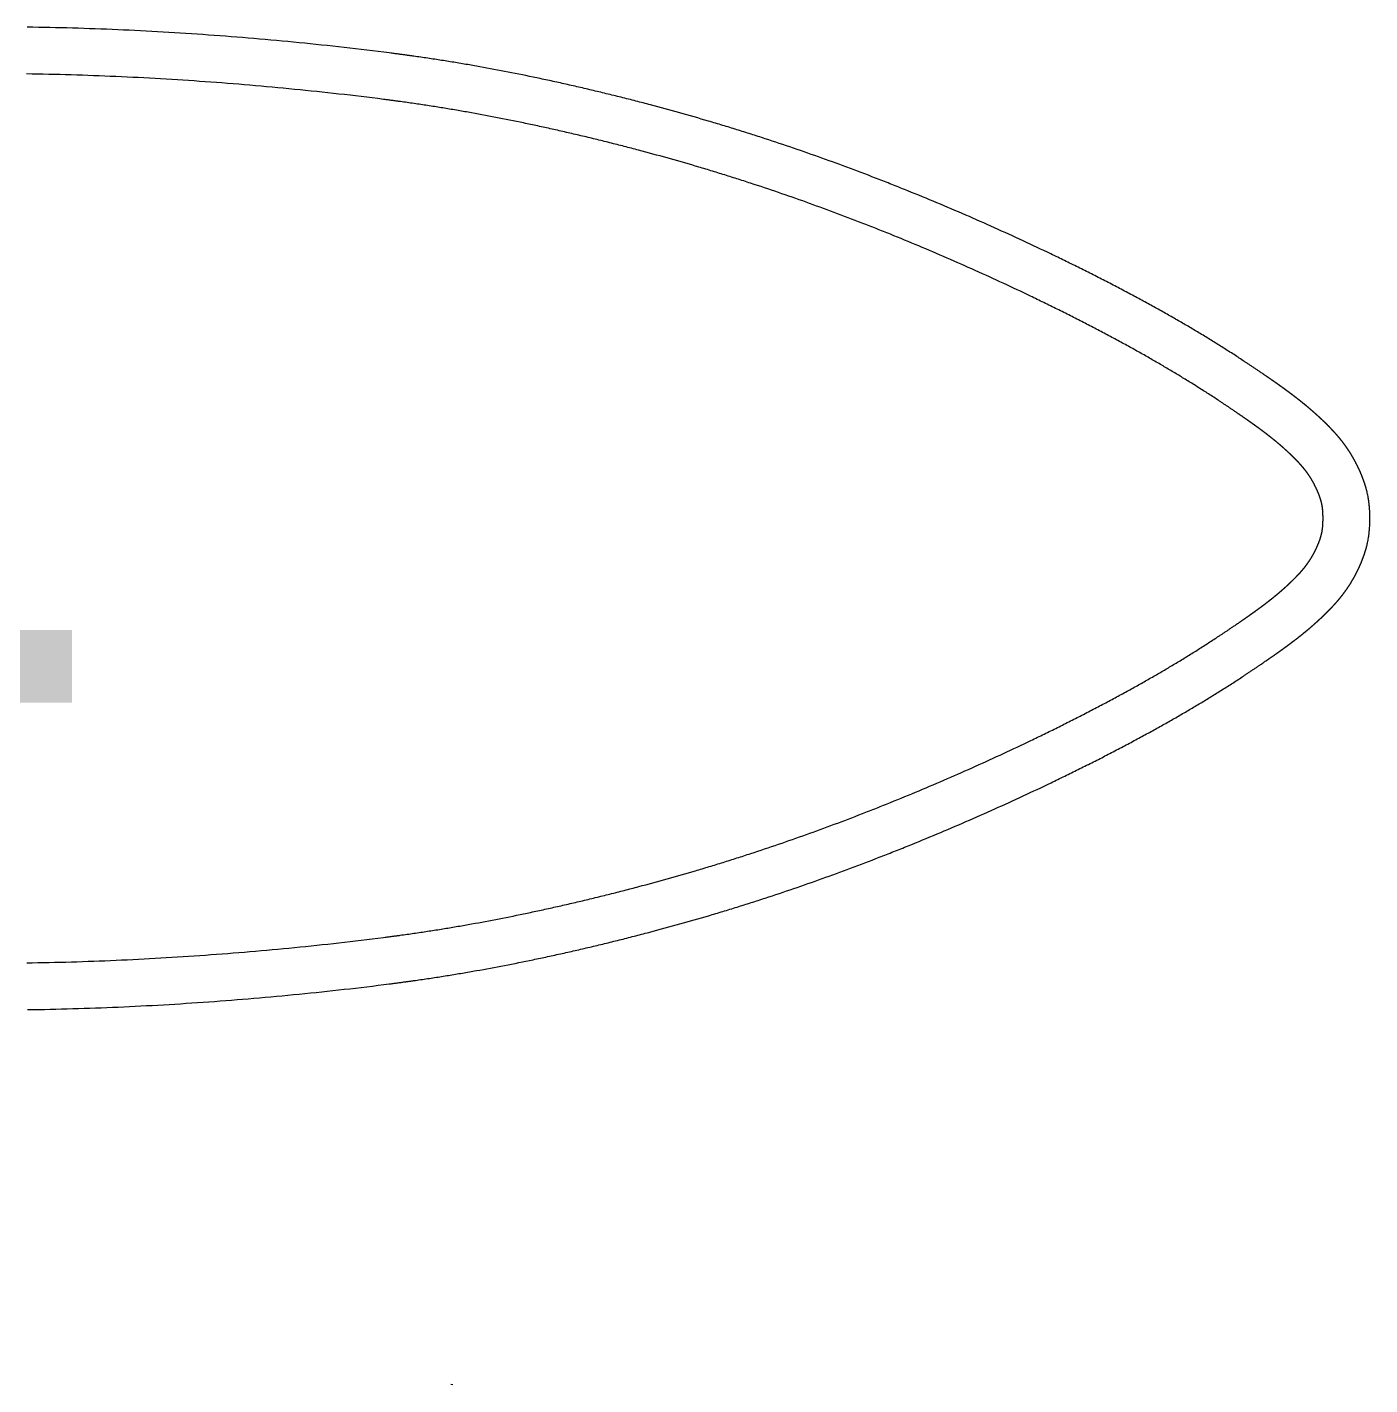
# Model space of a CAD drawing. Header units: inches. Extents: x -1514 to 1282, y -2074 to 286.
# Drawn here: x 834 to 934.4, y -134.8 to -33.3 of the extents above; entities that cross this region are included whole.
import ezdxf

# ---------------------------------------------------------------- set-up
doc = ezdxf.new("R2010")
doc.units = ezdxf.units.IN
doc.header["$LTSCALE"] = 0.1
doc.header["$MEASUREMENT"] = 0
doc.layers.add('PDF_Solid Fills', color=7, linetype='Continuous', true_color=0xffffff)

msp = doc.modelspace()

# ---------------------------------------------------------------- linework, layer by layer
at = {"color": 7, "linetype": 'Continuous', "lineweight": 25}
for p, q in [((861.23649, -35.25039), (861.1075, -35.23383)), ((860.78895, -38.72166), (860.66276, -38.70546)), ((860.66276, -101.34522), (860.78904, -101.32901)), ((861.1075, -104.81685), (861.23637, -104.80031))]:
    msp.add_line(p, q, dxfattribs=at)
at = {"color": 2, "linetype": 'Continuous', "lineweight": 25}
msp.add_line((865.84578, -134.78415), (865.71679, -134.76759), dxfattribs=at)
at = {"color": 7, "linetype": 'Continuous', "lineweight": 25}
for points, degree, knots in [([(861.1075, -35.23383), (859.98393, -35.09), (857.73338, -34.82044), (854.35842, -34.46568), (850.9791, -34.15481), (846.46728, -33.80048), (841.95027, -33.53916), (837.42749, -33.3741), (835.16311, -33.32454), (834.03106, -33.30827)], 3, [-0.000012937, -0.000012937, -0.000012937, -0.000012937, 0.12505808, 0.250129096, 0.375200112, 0.500271129, 0.750413162, 0.875484178, 1.000555194, 1.000555194, 1.000555194, 1.000555194]), ([(926.63415, -59.36808), (926.60881, -59.35069), (926.55718, -59.31526), (926.4615, -59.24969), (926.35108, -59.17416), (926.23372, -59.0941), (926.10097, -59.00395), (925.9366, -58.89273), (925.74019, -58.76055), (925.54431, -58.62943), (925.3477, -58.49852), (925.15063, -58.36799), (924.88701, -58.19432), (924.55615, -57.97808), (924.15751, -57.72029), (923.75724, -57.46421), (923.22164, -57.12519), (922.54819, -56.70576), (921.87321, -56.29438), (921.33172, -55.96975), (920.79059, -55.64892), (920.10163, -55.2472), (919.25435, -54.76377), (918.38396, -54.27747), (917.48228, -53.78357), (916.55104, -53.28305), (915.75059, -52.8605), (915.09402, -52.51837), (914.43411, -52.17748), (913.60437, -51.75441), (912.60042, -51.25135), (911.58855, -50.75309), (910.2277, -50.09454), (908.49254, -49.27579), (906.35237, -48.29889), (904.20355, -47.35091), (902.04241, -46.43012), (900.24215, -45.69018), (898.8005, -45.11389), (897.36444, -44.55064), (895.57959, -43.87089), (893.4506, -43.0929), (891.32482, -42.34926), (889.55812, -41.75892), (888.14703, -41.30408), (887.09052, -40.97188), (886.03334, -40.64783), (884.61297, -40.22353), (882.82147, -39.709), (881.00735, -39.21523), (879.543, -38.83279), (878.43683, -38.55193), (877.32993, -38.27864), (876.2268, -38.01388), (875.1266, -37.75748), (874.0282, -37.50916), (872.93727, -37.27031), (871.49545, -36.96515), (869.7177, -36.60873), (867.96434, -36.28414), (866.57351, -36.04305), (865.71026, -35.9003), (865.02011, -35.79037), (864.50043, -35.70969), (863.97933, -35.6309), (863.45651, -35.55394), (863.01989, -35.4914), (862.67052, -35.4424), (862.45176, -35.41215), (862.27739, -35.38829), (862.09674, -35.36378), (861.86025, -35.33209), (861.6087, -35.29888), (861.39937, -35.27152), (861.29043, -35.25737), (861.23649, -35.25039)], 3, [-0.000014202, -0.000014202, -0.000014202, -0.000014202, 0.000962388, 0.001938977, 0.003892156, 0.005845334, 0.007798513, 0.01170487, 0.015611228, 0.019517585, 0.023423942, 0.027330299, 0.031236657, 0.039049371, 0.046862086, 0.0546748, 0.062487515, 0.078112944, 0.093738373, 0.101551088, 0.109363802, 0.124989232, 0.140614661, 0.15624009, 0.171865519, 0.187490948, 0.203116377, 0.210929092, 0.218741807, 0.234367236, 0.249992665, 0.265618094, 0.281243523, 0.312494381, 0.34374524, 0.374996098, 0.406246956, 0.437497815, 0.453123244, 0.468748673, 0.499999531, 0.53125039, 0.562501248, 0.593752106, 0.609377535, 0.625002964, 0.640628394, 0.656253823, 0.687504681, 0.718755539, 0.734380968, 0.750006398, 0.765631827, 0.781257256, 0.796882685, 0.812508114, 0.828133543, 0.843758973, 0.875009831, 0.906260689, 0.921886118, 0.937511547, 0.945324262, 0.953136977, 0.960949691, 0.968762406, 0.97657512, 0.980481478, 0.984387835, 0.986341014, 0.988294192, 0.992200549, 0.996106907, 0.998060085, 1.000013264, 1.000013264, 1.000013264, 1.000013264]), ([(860.66276, -38.70546), (859.55704, -38.56392), (857.34385, -38.29882), (854.01526, -37.94891), (850.68151, -37.64225), (846.23344, -37.29292), (840.66895, -36.971), (836.21108, -36.83998), (833.98186, -36.80792)], 3, [0, 0, 0, 0, 0.125064237, 0.250128475, 0.375192712, 0.50025695, 0.750385425, 1.0005139, 1.0005139, 1.0005139, 1.0005139]), ([(924.65155, -62.2524), (924.63895, -62.24375), (924.61349, -62.22628), (924.56456, -62.19272), (924.50575, -62.15241), (924.43937, -62.10698), (924.35637, -62.05024), (924.26273, -61.98637), (924.13697, -61.90097), (923.97735, -61.79297), (923.78857, -61.66592), (923.59974, -61.53953), (923.41033, -61.41341), (923.22041, -61.28763), (922.96628, -61.12021), (922.64734, -60.91177), (922.263, -60.66324), (921.87706, -60.41633), (921.36065, -60.08947), (920.7111, -59.68494), (920.06033, -59.28832), (919.53836, -58.97541), (919.01698, -58.66629), (918.35219, -58.27868), (917.53295, -57.81125), (916.68913, -57.33979), (915.8125, -56.85962), (914.90501, -56.37187), (914.12329, -55.95921), (913.48119, -55.62463), (912.83609, -55.29139), (912.02466, -54.87766), (911.04256, -54.38556), (910.05256, -53.89808), (908.71987, -53.25316), (907.01878, -52.45049), (904.91858, -51.49183), (902.81074, -50.56194), (900.69061, -49.65863), (898.92519, -48.93302), (897.51163, -48.36796), (896.10407, -47.81589), (894.35562, -47.15001), (892.27191, -46.38858), (890.19223, -45.66106), (888.46473, -45.08382), (887.08545, -44.63923), (886.05308, -44.31462), (885.02002, -43.99796), (883.63154, -43.58318), (881.87953, -43.07999), (880.10438, -42.59681), (878.67082, -42.2224), (877.58781, -41.94741), (876.5027, -41.6795), (875.42202, -41.42012), (874.34441, -41.16898), (873.26877, -40.9258), (872.20152, -40.69213), (870.79182, -40.39376), (869.05572, -40.04569), (867.34563, -39.7291), (865.99026, -39.49415), (865.14951, -39.35511), (864.47774, -39.2481), (863.97172, -39.16954), (863.46425, -39.0928), (862.95499, -39.01783), (862.44448, -38.94471), (862.01893, -38.88543), (861.67778, -38.83892), (861.40054, -38.80177), (861.15449, -38.76928), (860.94909, -38.74243), (860.84196, -38.72852), (860.78895, -38.72166)], 3, [0.0000107524, 0.0000107524, 0.0000107524, 0.0000107524, 0.0004990235, 0.0009872947, 0.0019638369, 0.0029403791, 0.0039169214, 0.0058700058, 0.0078230903, 0.0117292592, 0.0156354282, 0.0195415971, 0.023447766, 0.0273539349, 0.0312601039, 0.0390724417, 0.0468847796, 0.0546971175, 0.0625094553, 0.0781341311, 0.0937588068, 0.1015711446, 0.1093834825, 0.1250081582, 0.1406328339, 0.1562575097, 0.1718821854, 0.1875068611, 0.2031315368, 0.2109438747, 0.2187562126, 0.2343808883, 0.250005564, 0.2656302397, 0.2812549155, 0.3125042669, 0.3437536184, 0.3750029698, 0.4062523212, 0.4375016727, 0.4531263484, 0.4687510241, 0.5000003756, 0.531249727, 0.5624990785, 0.5937484299, 0.6093731057, 0.6249977814, 0.6406224571, 0.6562471328, 0.6874964843, 0.7187458357, 0.7343705114, 0.7499951872, 0.7656198629, 0.7812445386, 0.7968692143, 0.8124938901, 0.8281185658, 0.8437432415, 0.874992593, 0.9062419444, 0.9218666201, 0.9374912958, 0.9453036337, 0.9531159716, 0.9609283094, 0.9687406473, 0.9765529852, 0.984365323, 0.9882714919, 0.9921776609, 0.9960838298, 0.9980369143, 0.9999899987, 0.9999899987, 0.9999899987, 0.9999899987]), ([(934.10908, -67.68211), (934.10714, -67.67562), (934.10181, -67.65777), (934.09399, -67.63184), (934.07803, -67.57964), (934.04532, -67.47554), (933.97648, -67.26782), (933.85903, -66.94651), (933.72809, -66.62767), (933.63752, -66.42384), (933.58553, -66.31106), (933.54272, -66.22041), (933.5007, -66.13348), (933.44711, -66.025), (933.34818, -65.83132), (933.18651, -65.53463), (933.01459, -65.24439), (932.88623, -65.0405), (932.78108, -64.87992), (932.67052, -64.71769), (932.55743, -64.55838), (932.45586, -64.42093), (932.3821, -64.32405), (932.32181, -64.24646), (932.26411, -64.17363), (932.19029, -64.08213), (932.08454, -63.95452), (931.97544, -63.82727), (931.90363, -63.74551), (931.86345, -63.7003), (931.83028, -63.66328), (931.80151, -63.6314), (931.7649, -63.5911), (931.69822, -63.5184), (931.59169, -63.40442), (931.48143, -63.28917), (931.40866, -63.21432), (931.36785, -63.17269), (931.33425, -63.13859), (931.3044, -63.10843), (931.26659, -63.0704), (931.19824, -63.00207), (931.09065, -62.89584), (930.98139, -62.78971), (930.90257, -62.71405), (930.83856, -62.65311), (930.7769, -62.59485), (930.69902, -62.52182), (930.55797, -62.39107), (930.36717, -62.21819), (930.20596, -62.07537), (930.0758, -61.96178), (929.9609, -61.86299), (929.88648, -61.79971), (929.84513, -61.76474), (929.8114, -61.73633), (929.78094, -61.71076), (929.74219, -61.67833), (929.6721, -61.62), (929.52995, -61.50284), (929.33531, -61.34548), (929.1688, -61.21332), (929.03329, -61.10702), (928.91269, -61.0135), (928.8342, -60.95315), (928.79466, -60.92287), (928.77275, -60.90612), (928.75464, -60.8923), (928.73966, -60.88089), (928.72041, -60.86623), (928.68576, -60.8399), (928.61587, -60.78695), (928.5055, -60.7039), (928.37679, -60.60787), (928.24552, -60.51071), (928.11165, -60.41243), (927.97519, -60.31299), (927.8535, -60.22497), (927.77419, -60.16791), (927.7342, -60.13921), (927.71206, -60.12334), (927.69359, -60.11012), (927.67949, -60.10003), (927.66085, -60.08671), (927.6274, -60.06282), (927.57467, -60.02525), (927.51352, -59.9818), (927.43593, -59.92682), (927.32489, -59.84847), (927.16164, -59.73386), (926.85525, -59.52027), (926.63415, -59.36808)], 2, [-0.000722516, -0.000722516, -0.000722516, 0.000743564, 0.002209644, 0.005141805, 0.011006125, 0.022734766, 0.046192048, 0.077468424, 0.100925706, 0.112654347, 0.120473441, 0.128292535, 0.136111629, 0.14784027, 0.171297552, 0.202573928, 0.22603121, 0.241669398, 0.257307586, 0.272945774, 0.288583962, 0.300312604, 0.308131698, 0.315950792, 0.323769886, 0.335498527, 0.351136715, 0.362865356, 0.368729676, 0.372639223, 0.37654877, 0.380458317, 0.386322638, 0.398051279, 0.413689467, 0.425418108, 0.431282428, 0.435191975, 0.439101522, 0.443011069, 0.44887539, 0.460604031, 0.476242219, 0.48797086, 0.495789954, 0.503609048, 0.511428142, 0.523156783, 0.546614065, 0.570071347, 0.585709535, 0.601347723, 0.613076364, 0.618940684, 0.622850231, 0.626759778, 0.630669325, 0.636533646, 0.648262287, 0.671719569, 0.695176851, 0.710815039, 0.726453227, 0.738181868, 0.744046189, 0.746978349, 0.748933122, 0.750887896, 0.752842669, 0.75577483, 0.76163915, 0.773367791, 0.789005979, 0.804644167, 0.820282355, 0.835920543, 0.851558731, 0.863287372, 0.869151693, 0.872083853, 0.874038627, 0.8759934, 0.877948174, 0.880880334, 0.886744654, 0.894563748, 0.902382842, 0.914111483, 0.929749671, 0.953206953, 1.000121518, 1.000121518, 1.000121518]), ([(930.75148, -68.67041), (930.70001, -68.49817), (930.5919, -68.20378), (930.50545, -67.99416), (930.43793, -67.84275), (930.38029, -67.71971), (930.32266, -67.60221), (930.24794, -67.45639), (930.10736, -67.19922), (929.9033, -66.86924), (929.73709, -66.63081), (929.64204, -66.50249), (929.5735, -66.41361), (929.52595, -66.35372), (929.47647, -66.29251), (929.4041, -66.20534), (929.32746, -66.11608), (929.27612, -66.05773), (929.24707, -66.02509), (929.22332, -65.99863), (929.20264, -65.97575), (929.17558, -65.946), (929.12583, -65.89183), (929.04441, -65.8048), (928.95779, -65.71434), (928.89959, -65.65455), (928.86662, -65.62094), (928.83965, -65.59359), (928.81516, -65.56887), (928.78383, -65.53738), (928.72716, -65.48077), (928.63753, -65.39233), (928.53315, -65.29099), (928.42577, -65.18841), (928.32186, -65.09067), (928.18951, -64.96805), (928.00135, -64.79765), (927.80898, -64.62857), (927.68333, -64.52058), (927.61996, -64.46672), (927.58469, -64.43691), (927.55607, -64.4128), (927.53024, -64.39112), (927.4971, -64.36341), (927.43707, -64.31346), (927.31461, -64.21255), (927.14517, -64.0756), (926.99885, -63.95948), (926.87906, -63.86554), (926.7719, -63.78245), (926.70179, -63.72855), (926.6627, -63.69861), (926.63043, -63.67398), (926.60371, -63.65363), (926.56886, -63.62714), (926.50587, -63.57943), (926.40579, -63.50413), (926.28847, -63.4166), (926.16818, -63.32758), (926.04494, -63.23709), (925.91874, -63.14514), (925.80573, -63.0634), (925.73187, -63.01026), (925.69457, -62.98349), (925.67392, -62.96869), (925.65663, -62.95631), (925.64356, -62.94696), (925.62622, -62.93457), (925.59509, -62.91233), (925.53181, -62.86724), (925.43073, -62.79553), (925.31111, -62.71111), (925.15648, -62.60254), (924.86443, -62.39895), (924.65155, -62.2524)], 2, [0.0006758159, 0.0006758159, 0.0006758159, 0.0475148065, 0.0787408002, 0.1021602955, 0.1177732923, 0.1333862892, 0.148999286, 0.1724187813, 0.2192577719, 0.2660967625, 0.2895162578, 0.3051292546, 0.3168390023, 0.3246455007, 0.3363552484, 0.3519682452, 0.3636779929, 0.3695328667, 0.3734361159, 0.3773393651, 0.3812426143, 0.3870974882, 0.3988072358, 0.4144202327, 0.4261299803, 0.4319848541, 0.4358881033, 0.4397913526, 0.4436946018, 0.4495494756, 0.4612592232, 0.4768722201, 0.492485217, 0.5080982138, 0.5237112107, 0.547130706, 0.5783566997, 0.601776195, 0.6134859426, 0.6193408164, 0.6232440657, 0.6271473149, 0.6310505641, 0.6369054379, 0.6486151856, 0.6720346808, 0.6954541761, 0.711067173, 0.7266801699, 0.7383899175, 0.7442447913, 0.7481480405, 0.7520512898, 0.755954539, 0.7618094128, 0.7735191604, 0.7891321573, 0.8047451542, 0.820358151, 0.8359711479, 0.8515841447, 0.8632938924, 0.8691487662, 0.8720762031, 0.8740278277, 0.8759794523, 0.8779310769, 0.8808585138, 0.8867133877, 0.8984231353, 0.9140361322, 0.929649129, 0.9530686243, 0.9999076149, 0.9999076149, 0.9999076149]), ([(934.37396, -69.09189), (934.37381, -69.09025), (934.37353, -69.08718), (934.3728, -69.07941), (934.37158, -69.06659), (934.36908, -69.04052), (934.36396, -68.98917), (934.35623, -68.91663), (934.34791, -68.84557), (934.34076, -68.78875), (934.33533, -68.74763), (934.32901, -68.7019), (934.32044, -68.64261), (934.30436, -68.53812), (934.27898, -68.39089), (934.24308, -68.20956), (934.20996, -68.06212), (934.18406, -67.95668), (934.16825, -67.89516), (934.15339, -67.83893), (934.13796, -67.78295), (934.12352, -67.7321), (934.11625, -67.70686), (934.11176, -67.69134), (934.11001, -67.68533), (934.10908, -67.68211)], 3, [-0.002562243, -0.002562243, -0.002562243, -0.002562243, 0.001376667, 0.005315578, 0.013193399, 0.028949042, 0.060460328, 0.123482899, 0.186505471, 0.218016756, 0.249528042, 0.281039328, 0.312550613, 0.375573185, 0.501618328, 0.62766347, 0.753708613, 0.816731184, 0.84824247, 0.879753756, 0.942776327, 0.974287613, 0.990043256, 0.997921077, 1.005798898, 1.005798898, 1.005798898, 1.005798898]), ([(930.88861, -69.41182), (930.88685, -69.39296), (930.88305, -69.35412), (930.87752, -69.30274), (930.87296, -69.26394), (930.86929, -69.23495), (930.86686, -69.2165), (930.86343, -69.19172), (930.85899, -69.16102), (930.85058, -69.10634), (930.84014, -69.04563), (930.82818, -68.98298), (930.8189, -68.93743), (930.80924, -68.89286), (930.79919, -68.84921), (930.79034, -68.81298), (930.78406, -68.78833), (930.77989, -68.7723), (930.77729, -68.76247), (930.77294, -68.74631), (930.76683, -68.72421), (930.75978, -68.6992), (930.7542, -68.67977), (930.75148, -68.67041)], 3, [0.0023835454, 0.0023835454, 0.0023835454, 0.0023835454, 0.0644017665, 0.1264199875, 0.1884382086, 0.2194473191, 0.2504564296, 0.2814655401, 0.3124746507, 0.3744928717, 0.4985293138, 0.5605475348, 0.6225657559, 0.6845839769, 0.746602198, 0.808620419, 0.8396295295, 0.8551340848, 0.87063864, 0.9016477506, 0.9326568611, 0.9636659716, 0.9946750821, 0.9946750821, 0.9946750821, 0.9946750821]), ([(930.8886, -70.63859), (930.89297, -70.58982), (930.90023, -70.49335), (930.91041, -70.29039), (930.91402, -70.07971), (930.9122, -69.86386), (930.90791, -69.70875), (930.9003, -69.55723), (930.893, -69.4606), (930.88861, -69.41182)], 3, [0.00007817154, 0.00007817154, 0.00007817154, 0.00007817154, 0.00482458193, 0.00957099233, 0.01906381312, 0.02381022351, 0.02855663391, 0.0333030443, 0.0380494547, 0.0380494547, 0.0380494547, 0.0380494547]), ([(934.37398, -70.95828), (934.37418, -70.95605), (934.37455, -70.95188), (934.37551, -70.94116), (934.37706, -70.92355), (934.38012, -70.88761), (934.38578, -70.81668), (934.39557, -70.67586), (934.40934, -70.40119), (934.41375, -70.13535), (934.41279, -69.91409), (934.41082, -69.76344), (934.40552, -69.57152), (934.39561, -69.3742), (934.3858, -69.23352), (934.38011, -69.1624), (934.37707, -69.12684), (934.37548, -69.10879), (934.3747, -69.10009), (934.37421, -69.09457), (934.37405, -69.09287), (934.37396, -69.09189)], 3, [-0.00008231078, -0.00008231078, -0.00008231078, -0.00008231078, 0.0000672165, 0.00021674378, 0.00051579834, 0.00111390746, 0.0023101257, 0.00470256219, 0.00948743517, 0.01905718112, 0.02144961761, 0.02384205409, 0.02862692707, 0.03341180004, 0.03580423653, 0.03700045478, 0.0375985639, 0.03789761846, 0.03804714574, 0.03812190938, 0.03819667302, 0.03819667302, 0.03819667302, 0.03819667302]), ([(930.75155, -71.37994), (930.7545, -71.36973), (930.76071, -71.34813), (930.76788, -71.32275), (930.77272, -71.30528), (930.77518, -71.29623), (930.77636, -71.29185), (930.77674, -71.2904), (930.7785, -71.28381), (930.78059, -71.27588), (930.78458, -71.26062), (930.78924, -71.24238), (930.79466, -71.22064), (930.80159, -71.19196), (930.81004, -71.15546), (930.82285, -71.09667), (930.83496, -71.03528), (930.84537, -70.97671), (930.8529, -70.93107), (930.85879, -70.89247), (930.86276, -70.8647), (930.86492, -70.84913), (930.86667, -70.83621), (930.86787, -70.82716), (930.86969, -70.81316), (930.87281, -70.78816), (930.87744, -70.74862), (930.88298, -70.69685), (930.88682, -70.65763), (930.8886, -70.63859)], 3, [0.0049469751, 0.0049469751, 0.0049469751, 0.0049469751, 0.0359617391, 0.0669765032, 0.0979912673, 0.1134986493, 0.1212523403, 0.1251291858, 0.1290060313, 0.1445134134, 0.1600207954, 0.1910355595, 0.2220503235, 0.2530650876, 0.3150946157, 0.3771241438, 0.5011832001, 0.5632127282, 0.6252422563, 0.6872717845, 0.7182865485, 0.7337939306, 0.7493013126, 0.7648086946, 0.7803160767, 0.8113308407, 0.8733603688, 0.935389897, 0.9974194251, 0.9974194251, 0.9974194251, 0.9974194251]), ([(934.1097, -72.36636), (934.11068, -72.36295), (934.11257, -72.35646), (934.11706, -72.34093), (934.12436, -72.31552), (934.13448, -72.27995), (934.14598, -72.23873), (934.15675, -72.19921), (934.16865, -72.15419), (934.18395, -72.09483), (934.20985, -71.98996), (934.24354, -71.84072), (934.27971, -71.65815), (934.30502, -71.51052), (934.32107, -71.40528), (934.32961, -71.34559), (934.33594, -71.29929), (934.34122, -71.25887), (934.34824, -71.20256), (934.35642, -71.1322), (934.36406, -71.06024), (934.36913, -71.00928), (934.37162, -70.98337), (934.37282, -70.97065), (934.37355, -70.96291), (934.37383, -70.95989), (934.37398, -70.95828)], 3, [-0.005575813, -0.005575813, -0.005575813, -0.005575813, 0.002302062, 0.010179938, 0.025935689, 0.05744719, 0.088958692, 0.120470194, 0.151981696, 0.183493198, 0.246516202, 0.37256221, 0.498608217, 0.624654225, 0.687677229, 0.71918873, 0.750700232, 0.782211734, 0.813723236, 0.87674624, 0.939769244, 0.971280746, 0.987036497, 0.994914372, 0.99885331, 1.002792248, 1.002792248, 1.002792248, 1.002792248]), ([(924.65158, -77.7982), (924.8639, -77.65206), (925.15575, -77.4486), (925.31044, -77.33999), (925.43021, -77.25547), (925.5315, -77.1836), (925.59495, -77.13839), (925.62619, -77.11608), (925.64358, -77.10365), (925.65672, -77.09425), (925.67399, -77.08188), (925.69465, -77.06708), (925.73195, -77.04031), (925.80582, -76.98716), (925.91885, -76.90541), (926.04506, -76.81344), (926.16832, -76.72294), (926.28862, -76.63391), (926.40594, -76.54638), (926.50602, -76.47107), (926.56901, -76.42336), (926.60386, -76.39687), (926.63058, -76.37652), (926.66286, -76.35188), (926.70198, -76.32193), (926.77212, -76.268), (926.87933, -76.18487), (926.99915, -76.0909), (927.14549, -75.97476), (927.31492, -75.83781), (927.43735, -75.73693), (927.49735, -75.687), (927.53046, -75.6593), (927.55628, -75.63764), (927.58491, -75.61352), (927.62019, -75.5837), (927.68357, -75.52982), (927.80926, -75.42179), (928.00166, -75.25268), (928.18983, -75.08226), (928.32219, -74.95963), (928.42607, -74.86191), (928.53356, -74.75922), (928.63797, -74.65786), (928.72756, -74.56945), (928.78419, -74.51288), (928.81549, -74.48141), (928.83993, -74.45674), (928.86695, -74.42933), (928.89997, -74.39567), (928.95824, -74.3358), (929.0449, -74.24529), (929.1263, -74.15828), (929.17599, -74.10417), (929.203, -74.07446), (929.22363, -74.05164), (929.24739, -74.02515), (929.27647, -73.99249), (929.32784, -73.93409), (929.4045, -73.8448), (929.47685, -73.75764), (929.5263, -73.69646), (929.57379, -73.63663), (929.64237, -73.54768), (929.73743, -73.41932), (929.90362, -73.18089), (930.10769, -72.85083), (930.24825, -72.59364), (930.32296, -72.4478), (930.38054, -72.33036), (930.43835, -72.20694), (930.50598, -72.05526), (930.59246, -71.84551), (930.70038, -71.55148), (930.75155, -71.37994)], 2, [0.0000881401, 0.0000881401, 0.0000881401, 0.0469267827, 0.070346104, 0.0859589849, 0.1015718658, 0.1132815264, 0.1191363568, 0.1220637719, 0.124015382, 0.1259669921, 0.1279186023, 0.1308460174, 0.1367008477, 0.1484105084, 0.1640233893, 0.1796362701, 0.195249151, 0.2108620319, 0.2264749128, 0.2381845734, 0.2440394037, 0.247942624, 0.2518458442, 0.2557490644, 0.2616038947, 0.2733135554, 0.2889264362, 0.3045393171, 0.3279586384, 0.3513779597, 0.3630876204, 0.3689424507, 0.3728456709, 0.3767488911, 0.3806521114, 0.3865069417, 0.3982166023, 0.4216359237, 0.4528616854, 0.4762810067, 0.4918938876, 0.5075067684, 0.5231196493, 0.5387325302, 0.5504421908, 0.5562970212, 0.5602002414, 0.5641034616, 0.5680066818, 0.5738615122, 0.5855711728, 0.6011840537, 0.6128937143, 0.6187485447, 0.6226517649, 0.6265549851, 0.6304582053, 0.6363130356, 0.6480226963, 0.6636355772, 0.6753452378, 0.6831516783, 0.6948613389, 0.7104742198, 0.7338935411, 0.7807321837, 0.8275708263, 0.8509901476, 0.8666030285, 0.8822159094, 0.8978287902, 0.9212481115, 0.9524738733, 0.9993125159, 0.9993125159, 0.9993125159]), ([(926.63413, -80.68255), (926.85475, -80.53071), (927.161, -80.31723), (927.32433, -80.20255), (927.45139, -80.11289), (927.55941, -80.03624), (927.62738, -79.98781), (927.66093, -79.96386), (927.67962, -79.9505), (927.69377, -79.94037), (927.71225, -79.92714), (927.73439, -79.91127), (927.77439, -79.88257), (927.85371, -79.8255), (927.97543, -79.73746), (928.11191, -79.63801), (928.24579, -79.53971), (928.37708, -79.44254), (928.5058, -79.3465), (928.61618, -79.26343), (928.68607, -79.21049), (928.72072, -79.18415), (928.73997, -79.16949), (928.75496, -79.15807), (928.77308, -79.14424), (928.79501, -79.12748), (928.83456, -79.09719), (928.91309, -79.03681), (929.03373, -78.94325), (929.16928, -78.83692), (929.33582, -78.70473), (929.53046, -78.54736), (929.67259, -78.43021), (929.74266, -78.37188), (929.78141, -78.33946), (929.81187, -78.31389), (929.8456, -78.28547), (929.88696, -78.25049), (929.96139, -78.1872), (930.0763, -78.08839), (930.20647, -77.97478), (930.36769, -77.83195), (930.55849, -77.65906), (930.69954, -77.5283), (930.77742, -77.45527), (930.83907, -77.39702), (930.90314, -77.33601), (930.98201, -77.2603), (931.09132, -77.15412), (931.19891, -77.04788), (931.26725, -76.97955), (931.30504, -76.94153), (931.3349, -76.91136), (931.36853, -76.87722), (931.40936, -76.83556), (931.48218, -76.76066), (931.59246, -76.64538), (931.69897, -76.5314), (931.76561, -76.45874), (931.8022, -76.41845), (931.83096, -76.38657), (931.86414, -76.34953), (931.90433, -76.3043), (931.97617, -76.22251), (932.08528, -76.09522), (932.19102, -75.96759), (932.26483, -75.87608), (932.32252, -75.80324), (932.38281, -75.72563), (932.45657, -75.62873), (932.55813, -75.49127), (932.67121, -75.33193), (932.78174, -75.1697), (932.88689, -75.00908), (933.01524, -74.80514), (933.18715, -74.51485), (933.34881, -74.2181), (933.44772, -74.02437), (933.50131, -73.91588), (933.54332, -73.82893), (933.58619, -73.73813), (933.63823, -73.62521), (933.72887, -73.42115), (933.85987, -73.10207), (933.97729, -72.78063), (934.04606, -72.57287), (934.07873, -72.46877), (934.09466, -72.41656), (934.10246, -72.39063), (934.10779, -72.37277), (934.1097, -72.36636)], 2, [-0.000115885, -0.000115885, -0.000115885, 0.046799381, 0.070257014, 0.085895436, 0.101533858, 0.113262674, 0.119127082, 0.122059286, 0.124014089, 0.125968892, 0.127923695, 0.130855899, 0.136720307, 0.148449123, 0.164087545, 0.179725967, 0.195364389, 0.211002811, 0.226641233, 0.23837005, 0.244234458, 0.247166662, 0.249121465, 0.251076268, 0.25303107, 0.255963274, 0.261827683, 0.273556499, 0.289194921, 0.304833343, 0.328290976, 0.351748609, 0.363477425, 0.369341834, 0.373251439, 0.377161044, 0.38107065, 0.386935058, 0.398663875, 0.414302297, 0.429940719, 0.453398352, 0.476855984, 0.488584801, 0.496404012, 0.504223223, 0.512042434, 0.52377125, 0.539409672, 0.551138489, 0.557002897, 0.560912502, 0.564822108, 0.568731713, 0.574596122, 0.586324938, 0.60196336, 0.613692176, 0.619556585, 0.62346619, 0.627375796, 0.631285401, 0.637149809, 0.648878626, 0.664517048, 0.676245864, 0.684065075, 0.691884286, 0.699703497, 0.711432314, 0.727070736, 0.742709158, 0.75834758, 0.773986001, 0.797443634, 0.828720478, 0.852178111, 0.863906928, 0.871726139, 0.87954535, 0.887364561, 0.899093377, 0.92255101, 0.953827854, 0.977285487, 0.989014303, 0.994878712, 0.997810916, 0.999277018, 1.00074312, 1.00074312, 1.00074312]), ([(860.78904, -101.32901), (860.84075, -101.32232), (860.94508, -101.30878), (861.14631, -101.28249), (861.3888, -101.25049), (861.66467, -101.21353), (862.00823, -101.16673), (862.43518, -101.10728), (862.94672, -101.03405), (863.45644, -100.95904), (864.13412, -100.85661), (864.97574, -100.72429), (865.98534, -100.55736), (867.34224, -100.32219), (869.05402, -100.00533), (870.79179, -99.65693), (872.20273, -99.35829), (873.2709, -99.1244), (874.34741, -98.88101), (875.42584, -98.62965), (876.50729, -98.37006), (877.59317, -98.10192), (878.67669, -97.82676), (880.111, -97.45209), (881.8874, -96.96849), (883.64027, -96.46494), (885.02948, -96.04985), (886.06304, -95.73296), (887.09602, -95.40807), (888.47606, -94.96312), (890.20449, -94.38542), (892.28525, -93.65732), (894.37003, -92.89528), (896.11931, -92.22889), (897.52741, -91.67645), (898.94139, -91.11106), (900.70714, -90.3851), (902.8274, -89.48148), (904.93513, -88.55138), (907.03478, -87.59272), (908.73509, -86.79021), (910.06711, -86.14546), (911.05664, -85.65808), (912.03815, -85.16615), (912.84901, -84.75262), (913.49366, -84.41953), (914.1351, -84.08521), (914.91592, -83.67294), (915.82235, -83.18566), (916.6979, -82.70597), (917.5406, -82.23505), (918.3589, -81.76807), (919.02285, -81.38088), (919.54368, -81.07203), (920.06513, -80.75939), (920.71522, -80.36313), (921.36407, -79.95899), (921.8799, -79.63248), (922.26539, -79.38584), (922.64928, -79.13759), (922.96783, -78.92939), (923.22168, -78.76215), (923.41147, -78.63644), (923.60061, -78.51051), (923.78904, -78.38438), (923.94681, -78.2782), (924.07536, -78.19133), (924.17057, -78.12685), (924.27398, -78.05654), (924.38873, -77.97826), (924.49324, -77.90677), (924.58172, -77.84614), (924.62851, -77.81404), (924.65158, -77.7982)], 3, [0.000009165, 0.000009165, 0.000009165, 0.000009165, 0.0019622504, 0.0039153358, 0.0078215066, 0.0117276774, 0.0156338482, 0.0234461898, 0.0312585313, 0.0390708729, 0.0468832145, 0.0625078976, 0.0781325808, 0.093757264, 0.1250066303, 0.1562559966, 0.1718806797, 0.1875053629, 0.203130046, 0.2187547292, 0.2343794123, 0.2500040955, 0.2656287786, 0.2812534618, 0.3125028281, 0.3437521944, 0.3593768776, 0.3750015607, 0.3906262439, 0.406250927, 0.4375002933, 0.4687496596, 0.4999990259, 0.5312483923, 0.5468730754, 0.5624977586, 0.5937471249, 0.6249964912, 0.6562458575, 0.6874952238, 0.7187445901, 0.7343692733, 0.7499939564, 0.7656186396, 0.7812433227, 0.7890556643, 0.7968680059, 0.812492689, 0.8281173722, 0.8437420553, 0.8593667385, 0.8749914216, 0.8906161048, 0.8984284464, 0.9062407879, 0.9218654711, 0.9374901543, 0.9453024958, 0.9531148374, 0.960927179, 0.9687395206, 0.9726456914, 0.9765518621, 0.9804580329, 0.9843642037, 0.9882703745, 0.9902234599, 0.9921765453, 0.9941296307, 0.9960827161, 0.9980358015, 0.9990123442, 0.9999888869, 0.9999888869, 0.9999888869, 0.9999888869]), ([(861.23637, -104.80031), (861.28904, -104.79349), (861.39525, -104.77971), (861.54916, -104.75961), (861.69979, -104.7398), (861.89555, -104.71387), (862.08388, -104.68864), (862.26501, -104.66408), (862.44057, -104.64007), (862.6601, -104.60973), (863.01071, -104.56058), (863.44812, -104.49796), (863.97149, -104.42095), (864.49323, -104.34209), (865.01351, -104.26135), (865.70448, -104.15132), (866.56867, -104.00845), (867.96093, -103.76716), (869.7161, -103.44227), (871.49553, -103.08552), (872.93864, -102.78008), (874.03051, -102.54101), (875.12978, -102.29247), (876.23082, -102.03585), (877.33473, -101.77087), (878.44241, -101.49736), (879.54915, -101.2163), (881.0142, -100.83361), (882.82964, -100.3394), (884.62201, -99.82451), (886.04312, -99.39988), (887.10083, -99.07559), (888.15795, -98.74312), (889.5698, -98.28791), (891.33746, -97.69709), (893.46433, -96.95286), (895.59441, -96.17425), (897.38009, -95.49399), (898.8167, -94.93036), (900.25877, -94.35373), (902.05935, -93.61345), (904.22063, -92.69234), (906.36933, -91.74414), (908.50892, -90.76724), (910.2433, -89.94865), (911.60349, -89.29025), (912.61488, -88.7921), (913.61824, -88.28921), (914.4474, -87.86634), (915.10686, -87.52559), (915.76275, -87.18374), (916.5623, -86.76158), (917.49246, -86.26153), (918.39305, -85.76812), (919.26232, -85.28235), (920.10863, -84.79937), (920.79673, -84.39809), (921.33729, -84.07754), (921.87823, -83.7532), (922.5525, -83.34219), (923.22524, -82.92316), (923.76023, -82.5845), (924.16003, -82.3287), (924.55821, -82.0712), (924.88865, -81.85522), (925.152, -81.68172), (925.34894, -81.55128), (925.54521, -81.42059), (925.74077, -81.28968), (925.90475, -81.17932), (926.03792, -81.08933), (926.13693, -81.02226), (926.24598, -80.94812), (926.36474, -80.8671), (926.47224, -80.79357), (926.56284, -80.73148), (926.61057, -80.69872), (926.63413, -80.68255)], 3, [-0.000012151, -0.000012151, -0.000012151, -0.000012151, 0.001941027, 0.003894204, 0.005847381, 0.007800559, 0.011706913, 0.013660091, 0.015613268, 0.019519623, 0.023425978, 0.031238687, 0.039051397, 0.046864106, 0.054676816, 0.062489525, 0.078114944, 0.093740363, 0.124991201, 0.156242039, 0.171867458, 0.187492877, 0.203118296, 0.218743715, 0.234369134, 0.249994553, 0.265619972, 0.281245391, 0.312496229, 0.343747067, 0.359372486, 0.374997905, 0.390623324, 0.406248743, 0.437499581, 0.468750419, 0.500001257, 0.531252095, 0.546877514, 0.562502933, 0.593753771, 0.625004609, 0.656255447, 0.687506285, 0.718757123, 0.734382542, 0.750007961, 0.76563338, 0.781258799, 0.789071509, 0.796884218, 0.812509637, 0.828135056, 0.843760475, 0.859385894, 0.875011313, 0.890636732, 0.898449442, 0.906262151, 0.92188757, 0.937512989, 0.945325699, 0.953138408, 0.960951118, 0.968763827, 0.972670182, 0.976576537, 0.980482892, 0.984389246, 0.988295601, 0.990248779, 0.992201956, 0.994155133, 0.996108311, 0.998061488, 0.999038077, 1.000014665, 1.000014665, 1.000014665, 1.000014665]), ([(833.99563, -103.24256), (836.22431, -103.21037), (840.68036, -103.07918), (846.24621, -102.75689), (850.69034, -102.40766), (854.02047, -102.10124), (857.346, -101.7516), (859.55781, -101.48666), (860.66276, -101.34522)], 3, [0.0000010551, 0.0000010551, 0.0000010551, 0.0000010551, 0.2500007913, 0.5000005276, 0.6250003957, 0.7500002638, 0.8750001319, 1, 1, 1, 1]), ([(834.04614, -106.74219), (835.17775, -106.72585), (837.44109, -106.67611), (841.96308, -106.51093), (846.48079, -106.24927), (850.98847, -105.89505), (854.36396, -105.58444), (857.7357, -105.22997), (859.98476, -104.96057), (861.1075, -104.81685)], 3, [0, 0, 0, 0, 0.125001617, 0.250003234, 0.500006468, 0.625008085, 0.750009702, 0.875011319, 1.000012936, 1.000012936, 1.000012936, 1.000012936])]:
    msp.add_open_spline(points, degree=degree, knots=knots, dxfattribs=at)
at = {"layer": 'PDF_Solid Fills', "lineweight": 25, "transparency": 33554559}
msp.add_solid([(742.32527, -78.35726), (837.37212, -78.35726), (742.32527, -83.80507), (837.37212, -83.80507)], dxfattribs=at)

doc.saveas('drawing.dxf')
